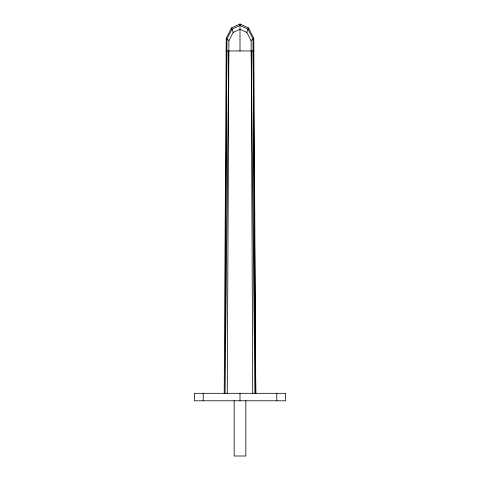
<?xml version="1.0" encoding="UTF-8"?>
<svg xmlns="http://www.w3.org/2000/svg" width="480" height="480" viewBox="0 0 480 480"><rect width="100%" height="100%" fill="white"/><g stroke="black" fill="none" stroke-linecap="round" stroke-linejoin="round"><path stroke-width="0.72" d="M227.274 393.516L228.9 40.644L233.178 32.37L240 29.226L246.822 32.37L251.1 40.644L254.916 393.516L253.014 38.862L247.998 29.16L240 25.464L232.002 29.16L226.986 38.862L224.22 393.516L226.236 38.166L231.54 27.906L240 24L248.46 27.906L253.764 38.166L255.78 393.516L253.176 50.952M226.824 50.952L225.078 393.516L228.762 50.952M246.822 32.37L248.46 27.906M251.1 40.644L253.764 38.166M226.068 50.952L253.932 50.952M226.236 38.166L228.9 40.644M231.54 27.906L233.178 32.37M251.238 50.952L252.726 393.516M276.798 393.312L276.798 400.794M245.82 400.59L245.82 456L234.18 456L234.18 400.59M240 24L240 50.952M240 393.312L240 400.794M203.202 393.312L203.202 400.794M285.63 393.312L194.37 393.312L194.37 400.794L285.63 400.794L285.63 393.312"/></g></svg>
